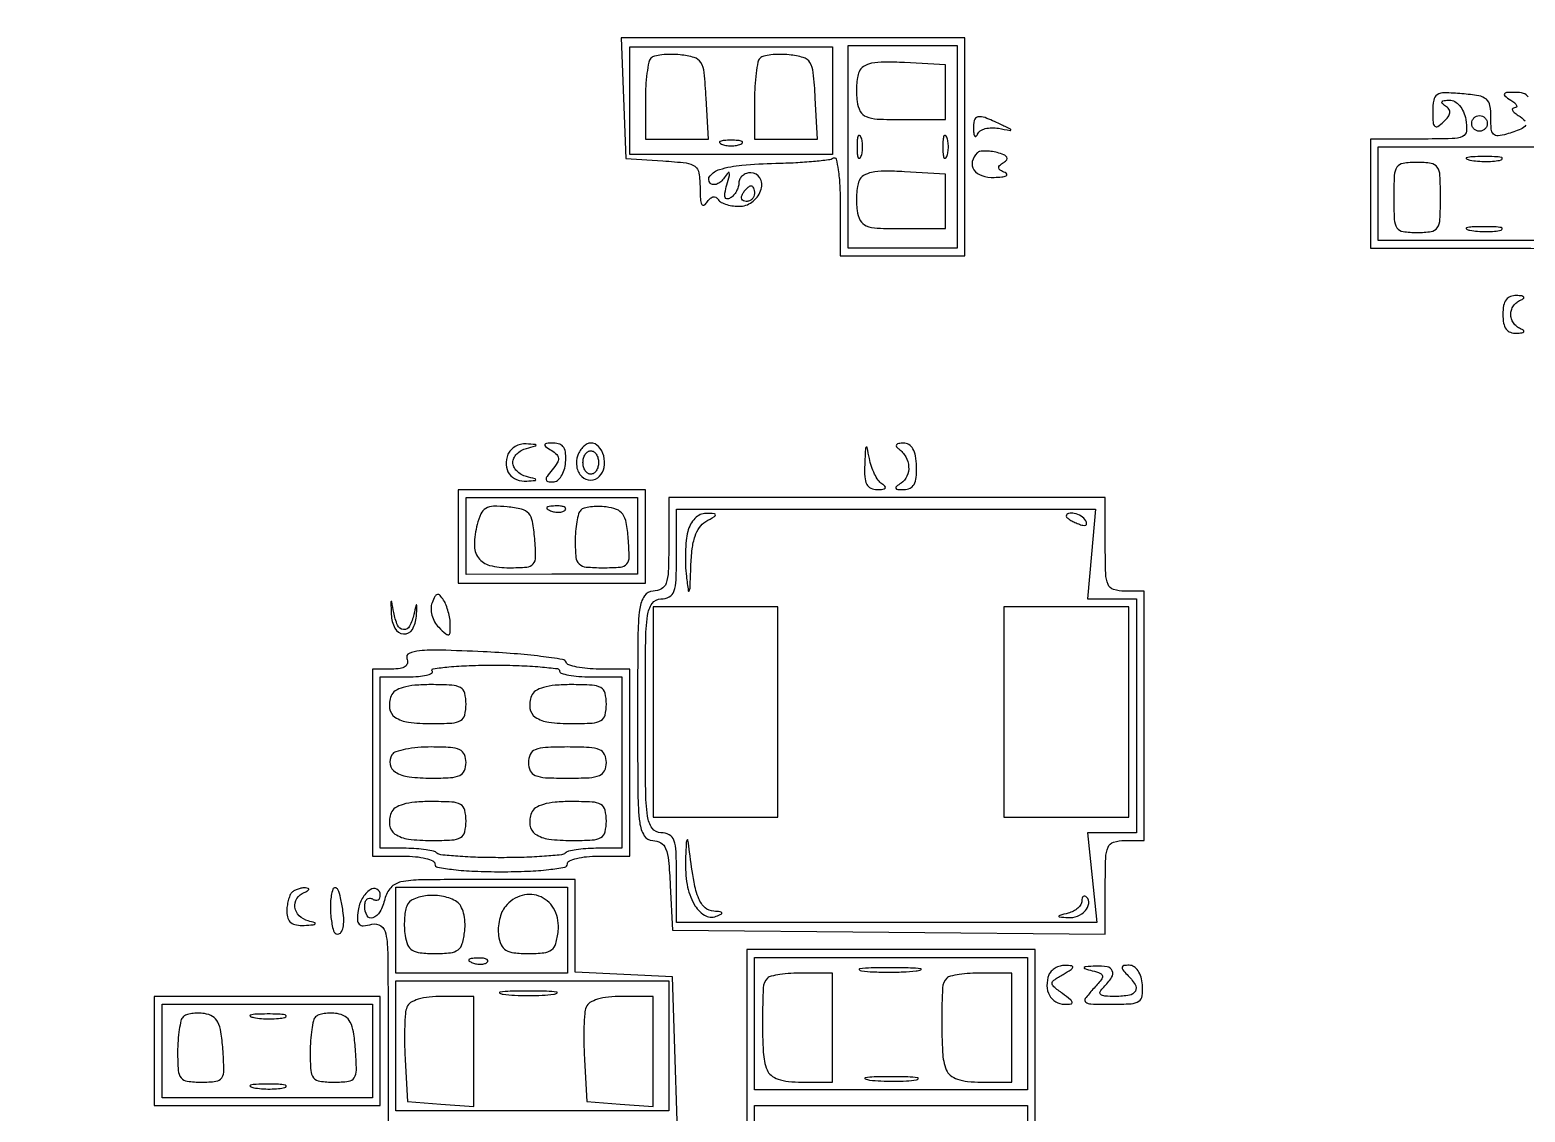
# Model space of a CAD drawing. Extents: x 4 to 1603, y 7 to 792.
# Drawn here: x 148.1 to 339.9, y 291.2 to 430 of the extents above; entities that cross this region are included whole.
import ezdxf

# ---------------------------------------------------------------- set-up
doc = ezdxf.new("R2010")
doc.units = 0

msp = doc.modelspace()

# ---------------------------------------------------------------- linework, layer by layer
for points in [[(4.463028, 790.750623, 0.090794), (4.267848, 789.688086, 0.000004), (4.202933, 675.011121, 0.000189), (4.180203, 548.51456, 0.000114), (4.244173, 398.5), (4.5, 7.5), (803.751263, 7.249377), (1603.002525, 6.998755), (1602.751263, 399.249377), (1602.5, 791.5), (803.718854, 791.750623, 0.000059), (387.797189, 791.831666, 0.000332), (164.795027, 791.700628, 0.000012), (5.544081, 791.497643, 0.311183)], [(224.207936, 421.25), (224.5, 413.5), (229.25, 413.195209, -0.011915), (232.243255, 412.931401, -0.131184), (233.355191, 412.496776, -0.201199), (233.871538, 411.635789, -0.034594), (234.015313, 409.695209, 0.014442), (234.062602, 408.29143, 0.095706), (234.237584, 407.615703, 0.423208), (234.521535, 407.51975, 0.133582), (234.890313, 407.856763, -0.057581), (235.276388, 408.334367, -0.130203), (235.677476, 408.562418, -0.184792), (236.046219, 408.522657, -0.136933), (236.350364, 408.242117, 0.133282), (236.74055, 407.877, 0.049438), (237.442545, 407.589737, 0.044581), (238.310667, 407.413288, 0.040466), (239.225364, 407.385354, 0.166112), (240.844933, 408.031437, 0.141542), (241.858683, 409.5761, 0.210965), (241.690853, 411.013132, 0.265674), (240.54771, 411.666667, 0.080909), (239.956557, 411.570377, 0.091728), (239.45464, 411.292336, 0.100719), (239.119056, 410.878379, 0.120694), (239, 410.39235, -0.075596), (238.918168, 409.854196, -0.053222), (238.674779, 409.291367, -0.053003), (238.316443, 408.78986, -0.072856), (237.892866, 408.433788, -0.138573), (237.464184, 408.311362, -0.343106), (237.221658, 408.498908, -0.112308), (237.205665, 409.073504, -0.02003), (237.458373, 410.124771, 0.006359), (237.778906, 411.314128, 0.153371), (237.760597, 411.653853, 0.581955), (237.602623, 411.679103, 0.018254), (237.11988, 411.02896, -0.059545), (236.675635, 410.523615, -0.090091), (236.177989, 410.217816, -0.119355), (235.708381, 410.154642, -0.172052), (235.333333, 410.333333, -0.391333), (235.295848, 411.284912, -0.143108), (236.527773, 412.091778, -0.051813), (239.395092, 412.649281, -0.016708), (243.723244, 412.887972, 0.00747), (246.282986, 412.981752, 0.010222), (248.583253, 413.147662, 0.007306), (250.489201, 413.352488, 0.108398), (251.119151, 413.573639, -0.507517), (251.463364, 413.433872, -0.025101), (251.741251, 412.031407, -0.023714), (251.937313, 410.037168, -0.012646), (252, 407.559017), (252, 401), (260, 401), (268, 401), (268, 415), (268, 429), (245.957936, 429), (223.915871, 429)], [(227.71406, 426.380727, 0.149786), (227.434276, 425.853698, 0.015667), (227.209755, 424.45663, 0.018316), (227.052124, 422.736579, 0.013691), (227, 420.833333), (227, 416), (231.05226, 416), (235.104519, 416), (234.80226, 421.25, 0.010772), (234.542779, 424.525481, 0.110728), (234.116842, 425.805833, 0.190557), (233.264449, 426.457175, 0.04459), (231.46406, 426.797393, 0.023563), (230.249413, 426.85882, 0.028525), (229.110172, 426.797672, 0.029193), (228.179428, 426.638837, 0.140413)], [(241.71406, 426.380727, 0.149786), (241.434276, 425.853698, 0.015667), (241.209755, 424.45663, 0.018316), (241.052124, 422.736579, 0.013691), (241, 420.833333), (241, 416), (245.05226, 416), (249.104519, 416), (248.80226, 421.25, 0.010772), (248.542779, 424.525481, 0.110728), (248.116842, 425.805833, 0.190557), (247.264449, 426.457175, 0.04459), (245.46406, 426.797393, 0.023563), (244.249413, 426.85882, 0.028525), (243.110172, 426.797672, 0.029193), (242.179428, 426.638837, 0.140413)], [(254.409737, 424.625373, 0.052763), (254.214516, 423.894404, 0.023212), (254.105326, 422.897878, 0.022663), (254.086575, 421.820521, 0.028214), (254.170919, 420.822726, 0.083867), (254.575609, 419.550977, 0.180984), (255.324899, 418.870537, 0.084853), (256.755162, 418.565856, 0.010147), (260, 418.5), (265.5, 418.5), (265.5, 422), (265.5, 425.5), (260.238818, 425.802647, 0.01423), (257.660652, 425.877446, 0.05), (256.010646, 425.712944, 0.087714), (254.976766, 425.30686, 0.165266)], [(269.078947, 417.25, 0.02493), (269.137288, 416.637296, 0.148635), (269.272473, 416.350066, 0.444605), (269.442345, 416.350223, 0.086223), (269.626895, 416.643842, -0.156429), (269.969287, 417.050792, -0.073732), (270.604979, 417.32996, -0.062137), (271.420833, 417.447002, -0.051137), (272.297947, 417.373316, 0.001358), (273.780987, 417.098416, 0.362422), (273.886584, 417.158155, 0.388493), (273.843321, 417.266308, 0.001408), (272.5, 417.909189, 0.016612), (270.578177, 418.745217, 0.142824), (269.655595, 418.831615, 0.294775), (269.186099, 418.382094, 0.069838)], [(335, 418, -0.099038), (334.923658, 417.618362, -0.097945), (334.70625, 417.29375, -0.097945), (334.381638, 417.076342, -0.099038), (334, 417, -0.099038), (333.618362, 417.076342, -0.097945), (333.29375, 417.29375, -0.097945), (333.076342, 417.618362, -0.099038), (333, 418, -0.099038), (333.076342, 418.381638, -0.097945), (333.29375, 418.70625, -0.097945), (333.618362, 418.923658, -0.099038), (334, 419, -0.099038), (334.381638, 418.923658, -0.097945), (334.70625, 418.70625, -0.097945), (334.923658, 418.381638, -0.099038)], [(254.157895, 415, 0.017491), (254.189089, 414.10856, 0.078554), (254.306058, 413.601562, 0.447206), (254.474999, 413.540618, 0.174857), (254.662281, 413.75, 0.057986), (254.818615, 414.320008, 0.037979), (254.87034, 415, 0.037979), (254.818615, 415.679992, 0.057986), (254.662281, 416.25, 0.174857), (254.474999, 416.459382, 0.447206), (254.306058, 416.398438, 0.078554), (254.189089, 415.89144, 0.017491)], [(265.157895, 415, 0.017491), (265.189089, 414.10856, 0.078554), (265.306058, 413.601562, 0.447206), (265.474999, 413.540618, 0.174857), (265.662281, 413.75, 0.057986), (265.818615, 414.320008, 0.037979), (265.87034, 415, 0.037979), (265.818615, 415.679992, 0.057986), (265.662281, 416.25, 0.174857), (265.474999, 416.459382, 0.447206), (265.306058, 416.398438, 0.078554), (265.189089, 415.89144, 0.017491)], [(236.75, 415.337719, 0.057986), (237.320008, 415.181385, 0.037979), (238, 415.12966, 0.037979), (238.679992, 415.181385, 0.057986), (239.25, 415.337719, 0.174857), (239.459382, 415.525001, 0.447206), (239.398438, 415.693942, 0.078554), (238.89144, 415.810911, 0.017491), (238, 415.842105, 0.017491), (237.10856, 415.810911, 0.078554), (236.601562, 415.693942, 0.447206), (236.540618, 415.525001, 0.174857)], [(269.557905, 414.224571, 0.139047), (268.94033, 413.118093, 0.213502), (269.142117, 412.057059, 0.164474), (270.161884, 411.303893, 0.084907), (271.75, 411.078947, 0.018478), (272.729845, 411.143369, 0.079776), (273.291761, 411.293947, 0.424319), (273.362938, 411.49066, 0.186331), (273.136847, 411.699998, -0.03767), (272.521549, 412.000119, -0.232391), (272.332634, 412.285342, -0.248944), (272.448927, 412.594636, -0.042428), (272.971382, 412.982313, 0.093193), (273.365406, 413.341676, 0.315849), (273.376488, 413.670846, 0.156883), (273.002333, 413.974251, 0.028595), (272.142439, 414.2525, 0.030093), (271.325674, 414.414338, 0.036579), (270.547247, 414.462911, 0.039707), (269.906585, 414.40498, 0.15519)], [(323, 408.5, 0.012152), (323.068508, 405.681601, 0.135673), (323.416667, 404.625, 0.212646), (324.198831, 404.130535, 0.036189), (326, 404, 0.036189), (327.801169, 404.130535, 0.212646), (328.583333, 404.625, 0.135673), (328.931492, 405.681601, 0.012152), (329, 408.5, 0.012152), (328.931492, 411.318399, 0.135673), (328.583333, 412.375, 0.212646), (327.801169, 412.869465, 0.036189), (326, 413, 0.036189), (324.198831, 412.869465, 0.212646), (323.416667, 412.375, 0.135673), (323.068508, 411.318399, 0.012152)], [(332.761659, 413.292739, 0.028254), (333.754739, 413.159391, 0.020511), (334.869594, 413.119272, 0.020826), (335.934218, 413.169017, 0.041951), (336.761659, 413.31292, 0.285845), (336.916221, 413.476221, 0.417468), (336.814362, 413.62839, 0.038992), (335.938425, 413.726931, 0.009782), (334.5, 413.747817, 0.008901), (333.071102, 413.715166, 0.053901), (332.339362, 413.605813, 0.67161), (332.319562, 413.45659, 0.082665)], [(254.409737, 410.625373, 0.052763), (254.214516, 409.894404, 0.023212), (254.105326, 408.897878, 0.022663), (254.086575, 407.820521, 0.028214), (254.170919, 406.822726, 0.083867), (254.575609, 405.550977, 0.180984), (255.324899, 404.870537, 0.084853), (256.755162, 404.565856, 0.010147), (260, 404.5), (265.5, 404.5), (265.5, 408), (265.5, 411.5), (260.238818, 411.802647, 0.01423), (257.660652, 411.877446, 0.05), (256.010646, 411.712944, 0.087714), (254.976766, 411.30686, 0.165266)], [(241, 409, -0.105053), (240.918938, 408.618444, -0.099167), (240.688914, 408.29375, -0.09642), (240.345238, 408.076123, -0.093332), (239.940983, 408, -0.108972), (239.586039, 408.078288, -0.182303), (239.3746, 408.29375, -0.161196), (239.343488, 408.6179, -0.082592), (239.5, 409, -0.029505), (239.768994, 409.382774, -0.035638), (240.066025, 409.70625, -0.038439), (240.34829, 409.934461, -0.151918), (240.559017, 410, -0.210953), (240.727648, 409.92554, -0.081139), (240.870461, 409.70625, -0.061769), (240.967655, 409.382849, -0.042167)], [(332.761659, 404.292739, 0.028254), (333.754739, 404.159391, 0.020511), (334.869594, 404.119272, 0.020826), (335.934218, 404.169017, 0.041951), (336.761659, 404.31292, 0.285845), (336.916221, 404.476221, 0.417468), (336.814362, 404.62839, 0.038992), (335.938425, 404.726931, 0.009782), (334.5, 404.747817, 0.008901), (333.071102, 404.715166, 0.053901), (332.339362, 404.605813, 0.67161), (332.319562, 404.45659, 0.082665)], [(337, 393.5, 0.043691), (337.099298, 392.365807, 0.113288), (337.417105, 391.614681, 0.149605), (337.965082, 391.199913, 0.09932), (338.75, 391.078947, 0.021021), (339.416573, 391.137165, 0.185333), (339.672067, 391.275306, 0.449116), (339.648042, 391.45138, 0.051902), (339.25, 391.662281, -0.08298), (338.772113, 391.954689, -0.064791), (338.367188, 392.41017, -0.064977), (338.093338, 392.952585, -0.084643), (338, 393.5, -0.084643), (338.093338, 394.047415, -0.064977), (338.367188, 394.58983, -0.064791), (338.772113, 395.045311, -0.08298), (339.25, 395.337719, 0.051902), (339.648042, 395.54862, 0.449116), (339.672067, 395.724694, 0.185333), (339.416573, 395.862835, 0.021021), (338.75, 395.921053, 0.09932), (337.965082, 395.800087, 0.149605), (337.417105, 395.385319, 0.113288), (337.099298, 394.634193, 0.043691)], [(209.380002, 375.547887, 0.100944), (209.153143, 374.187166, 0.146005), (209.541017, 373.039695, 0.149642), (210.484298, 372.310945, 0.107715), (211.809017, 372.116001, 0.003272), (212.866595, 372.195509, 0.420376), (212.942842, 372.287269, 0.309854), (212.851261, 372.395223, 0.002679), (211.75, 372.689326, -0.068007), (211.081061, 372.965404, -0.068913), (210.514062, 373.409857, -0.075394), (210.131277, 373.948477, -0.117373), (210, 374.5, -0.117373), (210.131277, 375.051523, -0.075394), (210.514062, 375.590143, -0.068913), (211.081061, 376.034596, -0.068007), (211.75, 376.310674, 0.00218), (212.903211, 376.617417, 0.354061), (212.975405, 376.717293, 0.376975), (212.892099, 376.802233, 0.002269), (211.718615, 376.883999, 0.077179), (210.996004, 376.819497, 0.069108), (210.296826, 376.539366, 0.072007), (209.726541, 376.094169, 0.099776)], [(214.935698, 376.060903, -0.050531), (215.627794, 375.518034, -0.190605), (215.852214, 375.026082, -0.156052), (215.699562, 374.448336, -0.03121), (215.063253, 373.576215, 0.015486), (214.388002, 372.709308, 0.174679), (214.267455, 372.297722, 0.342907), (214.472288, 372.064949, 0.047154), (215.159447, 372, 0.165415), (215.71313, 372.188327, 0.085855), (216.213233, 372.731883, 0.069588), (216.587576, 373.54054, 0.053055), (216.770691, 374.5, 0.040098), (216.773511, 375.664815, 0.119249), (216.527816, 376.418545, 0.162869), (216.021937, 376.840684, 0.095617), (215.238798, 376.984687, 0.013138), (214.306913, 376.951982, 0.307256), (214.107933, 376.79833, 0.327839), (214.183698, 376.567036, 0.01412)], [(218.335833, 375.432783, 0.13575), (218.191905, 373.946818, 0.158748), (218.853817, 372.700354, 0.198612), (219.994798, 372.250389, 0.194633), (221.132783, 372.732783, 0.155991), (221.722282, 373.876502, 0.106879), (221.653842, 375.346404, 0.11812), (221.004171, 376.550952, 0.213408), (220, 377, 0.125507), (219.549001, 376.884981, 0.064084), (219.072758, 376.53963, 0.057495), (218.644856, 376.03215, 0.054869)], [(221, 374.5, -0.064853), (220.925306, 373.926543, -0.082425), (220.70625, 373.440625, -0.098894), (220.381354, 373.115568, -0.148195), (220, 373, -0.148195), (219.618646, 373.115568, -0.098894), (219.29375, 373.440625, -0.082425), (219.074694, 373.926543, -0.064853), (219, 374.5, -0.064853), (219.074694, 375.073457, -0.082425), (219.29375, 375.559375, -0.098894), (219.618646, 375.884432, -0.148195), (220, 376, -0.148195), (220.381354, 375.884432, -0.098894), (220.70625, 375.559375, -0.082425), (220.925306, 375.073457, -0.064853)], [(255.136182, 374.25, 0.0252), (255.149877, 372.641223, 0.101313), (255.402133, 371.696162, 0.170953), (255.92202, 371.19266, 0.110321), (256.75, 371.015313, 0.025962), (257.461362, 371.058519, 0.198242), (257.748779, 371.217026, 0.377644), (257.73793, 371.448835, 0.058323), (257.350815, 371.765313, -0.098488), (256.876772, 372.220553, -0.036644), (256.402717, 373.018561, -0.034568), (255.9996, 373.989114, -0.035215), (255.736997, 375, 0.004464), (255.459978, 376.419847, 0.635542), (255.332304, 376.450671, 0.157598), (255.224431, 376.166479, 0.002069)], [(259.5, 376.234687, -0.106297), (260.395735, 375.224396, -0.111588), (260.777042, 373.952704, -0.122852), (260.561093, 372.734337, -0.147468), (259.802786, 371.856954, 0.023105), (259.204196, 371.437299, 0.347442), (259.146584, 371.206247, 0.273273), (259.366753, 371.051431, 0.01756), (260.183117, 371.015313, 0.116875), (260.953342, 371.190461, 0.157019), (261.464902, 371.684309, 0.099806), (261.734632, 372.579805, 0.030518), (261.780937, 374, 0.033876), (261.650923, 375.348015, 0.08762), (261.327522, 376.266133, 0.13232), (260.807624, 376.795285, 0.136002), (260.09782, 376.984687, 0.039793), (259.519818, 376.933035, 0.184337), (259.236075, 376.765544, 0.323696), (259.224807, 376.525269, 0.089721)], [(205.426465, 366.563035, 0.054656), (205.066633, 363.947202, 0.167266), (205.595081, 362.262558, 0.174858), (207.027269, 361.305383, 0.060809), (209.52898, 361, 0.018545), (211.79997, 361.084261, 0.196932), (212.611466, 361.489412, 0.186164), (212.929916, 362.359818, 0.016301), (212.810365, 364.75, 0.022978), (212.528976, 366.927337, 0.135969), (212.039342, 367.954692, 0.157294), (211.127934, 368.505653, 0.033851), (209.284312, 368.810799, 0.028814), (207.52383, 368.879033, 0.127862), (206.534766, 368.601872, 0.15322), (205.903423, 367.909265, 0.04733)], [(214.8125, 368.316886, 0.051402), (215.359369, 368.160852, 0.05415), (215.916927, 368.123424, 0.060344), (216.402231, 368.202593, 0.126455), (216.729167, 368.395833, 0.296942), (216.77538, 368.614691, 0.208169), (216.592839, 368.799335, 0.077125), (216.112848, 368.910055, 0.028489), (215.416667, 368.921053, 0.018894), (214.670344, 368.862007, 0.168741), (214.37858, 368.720685, 0.470617), (214.395823, 368.538436, 0.054073)], [(218.712576, 368.379243, 0.129995), (218.435836, 367.903503, 0.0235), (218.209319, 366.896819, 0.023928), (218.052262, 365.661766, 0.019663), (218, 364.333333, 0.024787), (218.099387, 362.329726, 0.181761), (218.517027, 361.484058, 0.168931), (219.405755, 361.089547, 0.020771), (221.560365, 361, 0.018958), (223.805979, 361.085176, 0.197739), (224.613383, 361.491523, 0.18497), (224.929913, 362.363296, 0.016266), (224.810365, 364.75, 0.023557), (224.545235, 366.783013, 0.109568), (224.092703, 367.868296, 0.151844), (223.306481, 368.473579, 0.059724), (221.962576, 368.79591, 0.028384), (220.938939, 368.856725, 0.032536), (219.961202, 368.795577, 0.034438), (219.153747, 368.634956, 0.130786)], [(230, 364, -0.008455), (229.94129, 360.528387, -0.072107), (229.666667, 359, -0.188641), (229.060666, 358.272668, -0.12648), (228, 358, 0.254715), (226.876913, 357.388169, 0.112672), (226.28125, 355.75, 0.029052), (226.041453, 352.136649, 0.002045), (226, 342, 0.002103), (226.042186, 331.970563, 0.028225), (226.28047, 328.301181, 0.105178), (226.858657, 326.617938, 0.263438), (227.950096, 326, -0.134449), (228.971798, 325.720208, -0.167341), (229.605858, 324.97441, -0.070168), (229.968075, 323.447253, -0.010166), (230.200096, 320.25), (230.5, 314.5), (258.25, 314.234181), (286, 313.968363), (286, 319.984181, -0.007309), (286.055158, 323.757394, -0.091409), (286.353893, 325.148418, -0.225048), (287.06385, 325.789186, -0.073004), (288.5, 326), (291, 326), (291, 342), (291, 358), (288.5, 358, -0.072846), (287.064029, 358.210324, -0.224968), (286.354167, 358.85, -0.091609), (286.055253, 360.238228, -0.007344), (286, 364), (286, 370), (258, 370), (230, 370)], [(284.243353, 362.75), (283.722223, 357), (286.861111, 357), (290, 357), (290, 342), (290, 327), (286.857544, 327), (283.715087, 327), (284.315856, 321.25), (284.916624, 315.5), (257.958145, 315.5), (230.999665, 315.5), (230.999833, 321.25, 0.009079), (230.939894, 324.555854, 0.074745), (230.663023, 326.031271, 0.189382), (230.057578, 326.737029, 0.122463), (229, 327, -0.245279), (227.882367, 327.583359, -0.119596), (227.283333, 329.125, -0.030926), (227.042075, 332.530813, -0.002222), (227, 342, -0.002222), (227.042075, 351.469187, -0.030926), (227.283333, 354.875, -0.119596), (227.882367, 356.416641, -0.245279), (229, 357, 0.122462), (230.057579, 357.26297, 0.189384), (230.663019, 357.968725, 0.074745), (230.939881, 359.444138, 0.009079), (230.999801, 362.75), (230.999602, 368.5), (257.882043, 368.5), (284.764484, 368.5)], [(232.445373, 365.638373, 0.036963), (232.246561, 364.493989, 0.016747), (232.148264, 362.975139, 0.016477), (232.151198, 361.358567, 0.021681), (232.266284, 359.888373, 0.004214), (232.506344, 358.050785, 0.756676), (232.631846, 358.03349, 0.093282), (232.73983, 358.502711, 0.001534), (232.839963, 361.20031, -0.021693), (233.011399, 363.4104, -0.05042), (233.376153, 365.029762, -0.070216), (233.947436, 366.175599, -0.110617), (234.75, 366.919901, 0.004786), (235.869027, 367.586099, 0.256965), (235.988286, 367.793814, 0.405356), (235.857487, 367.933633, 0.007729), (234.769052, 367.969591, 0.118168), (234.042813, 367.808959, 0.083718), (233.360708, 367.322028, 0.073652), (232.804117, 366.569358, 0.061025)], [(281, 367.606989, 0.2252), (281.088769, 367.419896, 0.029412), (281.455882, 367.154486, 0.029555), (281.957462, 366.875192, 0.020646), (282.551938, 366.618443, 0.036408), (283.131719, 366.443138, 0.155351), (283.487528, 366.474315, 0.32948), (283.606889, 366.674071, 0.1144), (283.492921, 367.011454, 0.115814), (282.901891, 367.603931, 0.080554), (282.026239, 367.969265, 0.115534), (281.291154, 367.972535, 0.349578)], [(199.642036, 356.509545, 0.094977), (199.508243, 355.761654, 0.06358), (199.629317, 354.898462, 0.060838), (199.974963, 354.052466, 0.06911), (200.502873, 353.35427, 0.012224), (201.394236, 352.505456, 0.242588), (201.747443, 352.411297, 0.33328), (201.95377, 352.650406, 0.019236), (201.984687, 353.678571, 0.038177), (201.917179, 354.473473, 0.026332), (201.7255, 355.356773, 0.026638), (201.449202, 356.191631, 0.048063), (201.123851, 356.833846, 0.037974), (200.660536, 357.454977, 0.273922), (200.320302, 357.567451, 0.223905), (200.007148, 357.32641, 0.026967)], [(194.403504, 355, 0.112558), (194.8785, 353.234012, 0.258363), (195.994754, 352.505536, 0.282955), (197.114849, 353.087184, 0.121006), (197.633052, 354.765325, 0.001182), (197.708805, 356.109354, 0.244942), (197.655967, 356.225642, 0.548722), (197.583495, 356.200019, 0.00158), (197.313501, 355.015325, -0.065043), (196.758162, 353.497819, -0.303952), (195.982189, 353.073985, -0.273141), (195.219321, 353.622659, -0.058193), (194.719927, 355.25, 0.000972), (194.460058, 356.650693, 0.563988), (194.395499, 356.674873, 0.238831), (194.345359, 356.566476, 0.000739)], [(196.419102, 349.350221, -0.136819), (196.474572, 348.764724, -0.199537), (196.197818, 348.334267, -0.11633), (195.540504, 348.076376, -0.035582), (194.468615, 348), (192, 348), (192, 336), (192, 324), (196, 324, -0.023598), (197.532944, 323.92761, -0.037669), (198.825, 323.70625, -0.04382), (199.748945, 323.387127, -0.295869), (200, 323, 0.362465), (200.348392, 322.582553, 0.015687), (202.375, 322.279412, 0.019442), (205.081088, 322.06728, 0.009838), (208.5, 322, 0.009838), (211.918912, 322.06728, 0.019442), (214.625, 322.279412, 0.015687), (216.651608, 322.582553, 0.362465), (217, 323, -0.295869), (217.251055, 323.387127, -0.04382), (218.175, 323.70625, -0.037669), (219.467056, 323.92761, -0.023598), (221, 324), (225, 324), (225, 336), (225, 348), (221.083333, 348, -0.020717), (219.558764, 348.063196, -0.029635), (218.219271, 348.25484, -0.029535), (217.187494, 348.529772, -0.224799), (216.833333, 348.867541, 0.269442), (216.383561, 349.229456, 0.006221), (213.572435, 349.62203, 0.012148), (210.172394, 349.970092, 0.007723), (206.200487, 350.217762, 0.004473), (200.744614, 350.424551, 0.029358), (198.009786, 350.343133, 0.082575), (196.689189, 350.00137, 0.399178)], [(215.997701, 347.75, 0.328414), (216.214797, 347.457012, 0.028313), (217.174325, 347.220312, 0.028678), (218.466532, 347.054127, 0.017643), (220, 347), (224, 347), (224, 336), (224, 325), (220.666667, 325, 0.016623), (219.346369, 324.956093, 0.021226), (218.13625, 324.82375, 0.01973), (217.153681, 324.633936, 0.139676), (216.733333, 324.4, -0.173602), (216.22773, 324.160971, -0.006274), (214.067292, 323.97625, -0.010858), (211.468468, 323.843515, -0.007329), (208.5, 323.8, -0.007329), (205.531532, 323.843515, -0.010858), (202.932708, 323.97625, -0.006274), (200.77227, 324.160971, -0.173602), (200.266667, 324.4, 0.139676), (199.846319, 324.633936, 0.01973), (198.86375, 324.82375, 0.021226), (197.653631, 324.956093, 0.016623), (196.333333, 325), (193, 325), (193, 336), (193, 347), (196.559017, 347, 0.019935), (197.892163, 347.053174, 0.039536), (198.936078, 347.220312, 0.062215), (199.575365, 347.462447, 0.434375), (199.65337, 347.75, -0.542643), (199.793392, 348.047669, -0.010641), (201.793685, 348.279688, -0.015162), (204.401303, 348.446469, -0.008388), (207.592054, 348.5, -0.008371), (210.814242, 348.446051, -0.013878), (213.527594, 348.279688, -0.007493), (215.730798, 348.049778, -0.378908)], [(194.380002, 344.547887, 0.125674), (194.194338, 342.95964, 0.21223), (194.884982, 341.83801, 0.119351), (196.601991, 341.185748, 0.031377), (199.559017, 341, 0.01304), (202.196518, 341.068795, 0.115653), (203.305902, 341.390735, 0.209416), (203.836053, 342.095096, 0.058151), (204, 343.5, 0.058936), (203.833491, 344.907718, 0.210836), (203.296862, 345.612073, 0.114005), (202.171051, 345.932301, 0.012524), (199.468615, 346, 0.02097), (197.429909, 345.914458, 0.048565), (195.924827, 345.639143, 0.07032), (194.905874, 345.186079, 0.162815)], [(212.380002, 344.547887, 0.125674), (212.194338, 342.95964, 0.21223), (212.884982, 341.83801, 0.119351), (214.601991, 341.185748, 0.031377), (217.559017, 341, 0.01304), (220.196518, 341.068795, 0.115653), (221.305902, 341.390735, 0.209416), (221.836053, 342.095096, 0.058151), (222, 343.5, 0.058936), (221.833491, 344.907718, 0.210836), (221.296862, 345.612073, 0.114005), (220.171051, 345.932301, 0.012524), (217.468615, 346, 0.02097), (215.429909, 345.914458, 0.048565), (213.924827, 345.639143, 0.07032), (212.905874, 345.186079, 0.162815)], [(194.5, 337, 0.183372), (194.259606, 335.755804, 0.219341), (194.931137, 334.781972, 0.103258), (196.700387, 334.177008, 0.030931), (199.559017, 334, 0.014306), (201.999568, 334.069844, 0.091737), (203.194877, 334.362588, 0.18775), (203.787529, 334.965914, 0.101672), (204, 336, 0.101672), (203.787529, 337.034086, 0.18775), (203.194877, 337.637412, 0.091737), (201.999568, 337.930156, 0.014306), (199.559017, 338, 0.02093), (197.813184, 337.926887, 0.027868), (196.241025, 337.70625, 0.027581), (194.999702, 337.388891, 0.179846)], [(212, 336, 0.110458), (212.233935, 334.953987, 0.189791), (212.875, 334.35, 0.083766), (214.190675, 334.064942, 0.011557), (217, 334, 0.011557), (219.809325, 334.064942, 0.083766), (221.125, 334.35, 0.189791), (221.766065, 334.953987, 0.110458), (222, 336, 0.110458), (221.766065, 337.046013, 0.189791), (221.125, 337.65, 0.083766), (219.809325, 337.935058, 0.011557), (217, 338, 0.011557), (214.190675, 337.935058, 0.083766), (212.875, 337.65, 0.189791), (212.233935, 337.046013, 0.110458)], [(194.380002, 329.547887, 0.125674), (194.194338, 327.95964, 0.21223), (194.884982, 326.83801, 0.119351), (196.601991, 326.185748, 0.031377), (199.559017, 326, 0.01304), (202.196518, 326.068795, 0.115653), (203.305902, 326.390735, 0.209416), (203.836053, 327.095096, 0.058151), (204, 328.5, 0.058936), (203.833491, 329.907718, 0.210836), (203.296862, 330.612073, 0.114005), (202.171051, 330.932301, 0.012524), (199.468615, 331, 0.02097), (197.429909, 330.914458, 0.048565), (195.924827, 330.639143, 0.07032), (194.905874, 330.186079, 0.162815)], [(212.380002, 329.547887, 0.125674), (212.194338, 327.95964, 0.21223), (212.884982, 326.83801, 0.119351), (214.601991, 326.185748, 0.031377), (217.559017, 326, 0.01304), (220.196518, 326.068795, 0.115653), (221.305902, 326.390735, 0.209416), (221.836053, 327.095096, 0.058151), (222, 328.5, 0.058936), (221.833491, 329.907718, 0.210836), (221.296862, 330.612073, 0.114005), (220.171051, 330.932301, 0.012524), (217.468615, 331, 0.02097), (215.429909, 330.914458, 0.048565), (213.924827, 330.639143, 0.07032), (212.905874, 330.186079, 0.162815)], [(232.149832, 323.44113, 0.052636), (232.360921, 320.354244, 0.082552), (233.241483, 317.850459, 0.125473), (234.572147, 316.429383, 0.240787), (236.0872, 316.283453, 0.016371), (236.745908, 316.569194, 0.420318), (236.803539, 316.735832, 0.260531), (236.615127, 316.864245, 0.010733), (235.769052, 316.921053, -0.174458), (234.662791, 317.377102, -0.112126), (233.858112, 318.525925, -0.054263), (233.242977, 320.670931, -0.011678), (232.674038, 324.5, 0.004797), (232.46385, 326.0622, 0.736248), (232.344796, 326.08119, 0.104195), (232.240792, 325.677332, 0.001878)], [(181.666667, 319.333333, 0.097261), (181.4101, 318.951373, 0.034257), (181.195833, 318.323958, 0.032464), (181.049166, 317.584091, 0.03271), (181, 316.833333, 0.085106), (181.139375, 316.020433, 0.145835), (181.541, 315.468707, 0.123752), (182.234485, 315.170851, 0.052784), (183.25, 315.116001, 0.005718), (184.392295, 315.187999, 0.197309), (184.62878, 315.306344, 0.541772), (184.5883, 315.449367, 0.01159), (183.75, 315.689326, -0.131125), (182.597457, 316.343688, -0.165862), (182.051422, 317.432267, -0.180294), (182.304138, 318.559437, -0.153683), (183.25, 319.337719, 0.028946), (183.679546, 319.540678, 0.200945), (183.821813, 319.718451, 0.402534), (183.749415, 319.855144, 0.061476), (183.416667, 319.921053, 0.056785), (182.952946, 319.902167, 0.042489), (182.455729, 319.780976, 0.043368), (182.000958, 319.582947, 0.072132)], [(186.918758, 319.75, 0.066239), (186.618811, 318.119404, 0.039497), (186.67675, 316.144051, 0.036196), (186.989995, 314.428824, 0.341911), (187.543785, 314, 0.245792), (187.959473, 314.217484, 0.097094), (188.226502, 314.826596, 0.061592), (188.31872, 315.778781, 0.029821), (188.213308, 317, 0.017624), (187.912247, 318.64537, 0.055997), (187.552393, 319.702527, 0.260486), (187.217246, 319.942389, 0.356024)], [(196.389534, 317.572726, 0.054107), (196.201902, 316.862539, 0.022994), (196.099391, 315.882413, 0.022427), (196.085125, 314.816682, 0.027327), (196.170919, 313.822726, 0.065549), (196.503954, 312.627073, 0.157015), (197.099876, 311.939415, 0.111705), (198.133619, 311.593661, 0.025076), (200, 311.5, 0.024397), (201.99283, 311.597298, 0.138141), (202.973656, 311.980112, 0.16516), (203.517775, 312.780979, 0.038957), (203.830076, 314.391493, 0.043008), (203.863087, 315.583014, 0.050883), (203.68368, 316.695115, 0.058144), (203.327893, 317.591664, 0.128667), (202.830076, 318.126181, 0.092262), (201.092495, 318.822213, 0.070798), (199.046621, 318.936159, 0.079043), (197.283246, 318.498122, 0.20353)], [(209.045681, 317.555042, 0.074494), (208.609767, 316.834396, 0.041702), (208.294727, 315.857434, 0.040508), (208.136551, 314.793685, 0.051913), (208.173236, 313.805042, 0.066687), (208.505851, 312.621651, 0.156631), (209.102954, 311.937986, 0.110897), (210.138111, 311.593507, 0.025095), (212, 311.5, 0.024397), (213.99283, 311.597298, 0.138141), (214.973656, 311.980112, 0.16516), (215.517775, 312.780979, 0.038957), (215.830076, 314.391493, 0.141668), (215.38453, 317.02174, 0.172998), (213.618895, 318.764676, 0.179783), (211.205207, 318.959543, 0.151868)], [(283, 318.239991, -0.140564), (282.870328, 317.787851, -0.071903), (282.485937, 317.333479, -0.062455), (281.919269, 316.945525, -0.055048), (281.25, 316.689326, 0.002679), (280.148739, 316.395223, 0.309854), (280.057158, 316.287269, 0.420376), (280.133405, 316.195509, 0.003272), (281.190983, 316.116001, 0.110801), (282.425624, 316.305391, 0.113953), (283.446639, 317.003663, 0.153797), (283.875688, 317.917798, 0.233886), (283.600136, 318.733198, 0.118346), (283.372165, 318.872906, 0.255905), (283.17629, 318.835874, 0.166863), (283.042041, 318.617991, 0.055439)], [(204.8125, 310.316886, 0.051402), (205.359369, 310.160852, 0.05415), (205.916927, 310.123424, 0.060344), (206.402231, 310.202593, 0.126455), (206.729167, 310.395833, 0.296942), (206.77538, 310.614691, 0.208169), (206.592839, 310.799335, 0.077125), (206.112848, 310.910055, 0.028489), (205.416667, 310.921053, 0.018894), (204.670344, 310.862007, 0.168741), (204.37858, 310.720685, 0.470617), (204.395823, 310.538436, 0.054073)], [(242.666667, 308.333333, 0.186518), (242.127661, 307.115245, 0.010682), (242.017365, 302.944791, 0.01549), (242.123958, 298.829914, 0.077538), (242.606989, 296.581787, 0.135731), (243.120644, 295.886424, 0.081869), (244.025327, 295.390558, 0.058118), (245.342087, 295.093458, 0.026458), (247.106989, 295), (251, 295), (251, 302), (251, 309), (247.166667, 309, 0.016072), (245.650003, 308.951236, 0.020702), (244.263542, 308.804167, 0.018996), (243.138112, 308.593478, 0.14152)], [(254.727696, 309.278268, 0.02012), (256.234338, 309.152063, 0.010546), (258.11537, 309.110215, 0.010474), (260.048239, 309.148479, 0.015806), (261.727696, 309.270202, 0.062969), (262.351289, 309.416037, 0.78507), (262.335636, 309.550546, 0.026082), (261.006031, 309.645979, 0.004587), (258.5, 309.67186, 0.004873), (255.985512, 309.650253, 0.021409), (254.504386, 309.559569, 0.613017), (254.45162, 309.422293, 0.180442)], [(265.666667, 308.333333, 0.186518), (265.127661, 307.115245, 0.010682), (265.017365, 302.944791, 0.01549), (265.123958, 298.829914, 0.077538), (265.606989, 296.581787, 0.135731), (266.120644, 295.886424, 0.081869), (267.025327, 295.390558, 0.058118), (268.342087, 295.093458, 0.026458), (270.106989, 295), (274, 295), (274, 302), (274, 309), (270.166667, 309, 0.016072), (268.650003, 308.951236, 0.020702), (267.263542, 308.804167, 0.018996), (266.138112, 308.593478, 0.14152)], [(278.754296, 308.75, 0.091016), (278.516226, 307.370246, 0.121458), (278.832555, 306.143699, 0.137661), (279.639578, 305.307656, 0.133142), (280.774463, 305, 0.028227), (281.593806, 305.046292, 0.434405), (281.744794, 305.249807, 0.18214), (281.544281, 305.583065, 0.009361), (280.525559, 306.357652, -0.014358), (279.378542, 307.248016, -0.23041), (279.179985, 307.682011, -0.243917), (279.404594, 308.090895, -0.016012), (280.58443, 308.827243, 0.008365), (281.634063, 309.460237, 0.196778), (281.832283, 309.736249, 0.453097), (281.703471, 309.917971, 0.021204), (280.856989, 309.969591, 0.070833), (280.194539, 309.887748, 0.065403), (279.561581, 309.62388, 0.069342), (279.052712, 309.225626, 0.104347)], [(284.325476, 309.296139, -0.026644), (285.392406, 308.95881, -0.301537), (285.639284, 308.617037, -0.185163), (285.473538, 308.127313, -0.01076), (284.420488, 306.912141, 0.023042), (283.43304, 305.714471, 0.406434), (283.491717, 305.260961, 0.163356), (284.131478, 305.030187, 0.005585), (286.833811, 305, 0.01366), (289.30057, 305.067407, 0.128484), (290.301769, 305.388345, 0.223781), (290.741019, 306.081674, 0.051792), (290.770691, 307.5, 0.052115), (290.583439, 308.49122, 0.075961), (290.20339, 309.293336, 0.095375), (289.682466, 309.815424, 0.150199), (289.081892, 310, 0.035284), (288.377787, 309.950251, 0.309061), (288.158728, 309.75, 0.234769), (288.23636, 309.419125, 0.023443), (288.8, 308.8, -0.052255), (289.819146, 307.542241, -0.273632), (289.855369, 306.688024, -0.233116), (289.098786, 306.146822, -0.040744), (287.3, 306, -0.016096), (285.945288, 306.043621, -0.153786), (285.4125, 306.25, -0.371337), (285.345331, 306.609036, -0.064899), (285.8, 307.2, 0.049214), (286.802144, 308.421549, 0.245142), (286.894631, 309.275384, 0.263432), (286.253627, 309.796643, 0.054826), (284.75, 309.883999, 0.004213), (283.512565, 309.809743, 0.222831), (283.310001, 309.697271, 0.518622), (283.35658, 309.561916, 0.007388)], [(196.411819, 304.630801, 0.072652), (196.22407, 303.796535, 0.010984), (196.130869, 302.083194, 0.01212), (196.114251, 300.041304, 0.010214), (196.193204, 297.880801), (196.5, 292.5), (200.75, 292.192502), (205, 291.885004), (205, 298.942502), (205, 306), (200.968615, 306, 0.026259), (199.258812, 305.910142, 0.046754), (197.878229, 305.632509, 0.060772), (196.892761, 305.200336, 0.169009)], [(208.75, 306.276604, 0.019375), (210.229765, 306.150935, 0.011494), (212, 306.110234, 0.011494), (213.770235, 306.150935, 0.019375), (215.25, 306.276604, 0.108536), (215.666199, 306.423685, 0.707215), (215.635937, 306.56145, 0.025693), (214.329566, 306.655793, 0.005179), (212, 306.679926, 0.005179), (209.670434, 306.655793, 0.025693), (208.364063, 306.56145, 0.707215), (208.333801, 306.423685, 0.108536)], [(219.411819, 304.630801, 0.072652), (219.22407, 303.796535, 0.010984), (219.130869, 302.083194, 0.01212), (219.114251, 300.041304, 0.010214), (219.193204, 297.880801), (219.5, 292.5), (223.75, 292.192502), (228, 291.885004), (228, 298.942502), (228, 306), (223.968615, 306, 0.026259), (222.258812, 305.910142, 0.046754), (220.878229, 305.632509, 0.060772), (219.892761, 305.200336, 0.169009)], [(167.708849, 303.375516, 0.138208), (167.432651, 302.882576, 0.020312), (167.208224, 301.748849, 0.02164), (167.05189, 300.353034, 0.017068), (167, 298.833333, 0.01733), (167.080521, 296.510849, 0.15215), (167.449402, 295.563437, 0.195111), (168.247312, 295.114879, 0.031699), (170.057498, 295, 0.03006), (171.925475, 295.112405, 0.222645), (172.661819, 295.572363, 0.150664), (172.937389, 296.548199, 0.012095), (172.807498, 299.25, 0.019641), (172.561819, 301.444187, 0.08179), (172.152119, 302.705809, 0.137179), (171.483527, 303.42368, 0.101873), (170.458849, 303.792183, 0.035475), (169.625458, 303.85167, 0.037695), (168.809062, 303.790312, 0.040663), (168.121725, 303.628178, 0.118669)], [(176.761659, 303.292739, 0.028254), (177.754739, 303.159391, 0.020511), (178.869594, 303.119272, 0.020826), (179.934218, 303.169017, 0.041951), (180.761659, 303.31292, 0.285845), (180.916221, 303.476221, 0.417468), (180.814362, 303.62839, 0.038992), (179.938425, 303.726931, 0.009782), (178.5, 303.747817, 0.008901), (177.071102, 303.715166, 0.053901), (176.339362, 303.605813, 0.67161), (176.319562, 303.45659, 0.082665)], [(184.708849, 303.375516, 0.138208), (184.432651, 302.882576, 0.020312), (184.208224, 301.748849, 0.02164), (184.05189, 300.353034, 0.017068), (184, 298.833333, 0.01733), (184.080521, 296.510849, 0.15215), (184.449402, 295.563437, 0.195111), (185.247312, 295.114879, 0.031699), (187.057498, 295, 0.03006), (188.925475, 295.112405, 0.222645), (189.661819, 295.572363, 0.150664), (189.937389, 296.548199, 0.012095), (189.807498, 299.25, 0.019641), (189.561819, 301.444187, 0.08179), (189.152119, 302.705809, 0.137179), (188.483527, 303.42368, 0.101873), (187.458849, 303.792183, 0.035475), (186.625458, 303.85167, 0.037695), (185.809062, 303.790312, 0.040663), (185.121725, 303.628178, 0.118669)], [(255.767909, 295.275269, 0.018638), (257.218327, 295.150328, 0.01259), (258.878422, 295.111345, 0.012695), (260.487453, 295.154945, 0.024559), (261.767909, 295.285474, 0.212532), (262.000181, 295.434198, 0.556092), (261.934948, 295.575472, 0.025342), (260.655786, 295.668409, 0.005888), (258.5, 295.690131, 0.005499), (256.352754, 295.662864, 0.031761), (255.222448, 295.564056, 0.756877), (255.205163, 295.425738, 0.069146)], [(176.761659, 294.292739, 0.028254), (177.754739, 294.159391, 0.020511), (178.869594, 294.119272, 0.020826), (179.934218, 294.169017, 0.041951), (180.761659, 294.31292, 0.285845), (180.916221, 294.476221, 0.417468), (180.814362, 294.62839, 0.038992), (179.938425, 294.726931, 0.009782), (178.5, 294.747817, 0.008901), (177.071102, 294.715166, 0.053901), (176.339362, 294.605813, 0.67161), (176.319562, 294.45659, 0.082665)]]:
    msp.add_lwpolyline(points, format="xyb", close=True)
for points in [[(251, 420.913793), (251, 414), (238, 414), (225, 414), (225, 420.913793), (225, 427.827586), (238, 427.827586), (251, 427.827586)], [(267, 415), (267, 402), (260, 402), (253, 402), (253, 415), (253, 428), (260, 428), (267, 428)], [(348, 409), (348, 403), (334.5, 403), (321, 403), (321, 409), (321, 415), (334.5, 415), (348, 415)], [(203, 365), (203, 359), (215, 359), (227, 359), (227, 365), (227, 371), (215, 371), (203, 371)], [(226, 365.089948), (226, 360.179896), (215, 360.159927), (204, 360.139959), (204, 365.06998), (204, 370), (215, 370), (226, 370)], [(228, 342.5), (228, 329), (236, 329), (244, 329), (244, 342.5), (244, 356), (236, 356), (228, 356)], [(273, 342.5), (273, 329), (281, 329), (289, 329), (289, 342.5), (289, 356), (281, 356), (273, 356)], [(217, 314.5), (217, 309), (206, 309), (195, 309), (195, 314.5), (195, 320), (206, 320), (217, 320)], [(240, 293), (240, 274), (258.5, 274), (277, 274), (277, 293), (277, 312), (258.5, 312), (240, 312)], [(276, 302.5), (276, 294), (258.5, 294), (241, 294), (241, 302.5), (241, 311), (258.5, 311), (276, 311)], [(230, 299.657895), (230, 291.315789), (212.5, 291.315789), (195, 291.315789), (195, 299.657895), (195, 308), (212.5, 308), (230, 308)], [(164, 299), (164, 292), (178.5, 292), (193, 292), (193, 299), (193, 306), (178.5, 306), (164, 306)], [(192, 299), (192, 293), (178.5, 293), (165, 293), (165, 299), (165, 305), (178.5, 305), (192, 305)], [(276, 283.5), (276, 275), (258.5, 275), (241, 275), (241, 283.5), (241, 292), (258.5, 292), (276, 292)]]:
    msp.add_lwpolyline(points, close=True)
for points in [[(340.235474, 421.410958, 0.185978), (339.640505, 421.848043, 0.068399), (338.589235, 421.984687, 0.011402), (337.462799, 421.950736, 0.249657), (337.189523, 421.786091, 0.382714), (337.23865, 421.533089, 0.018561), (338, 421, -0.029362), (338.513252, 420.623858, -0.104377), (338.765625, 420.306383, -0.319847), (338.733668, 420.102506, -0.193765), (338.5, 420, 0.182156), (338.262061, 419.901922, 0.330064), (338.225868, 419.705091, 0.108602), (338.468442, 419.40024, 0.029609), (338.97104, 419.03906, -0.056913), (339.867448, 418.31769, -0.347654)], [(339.928519, 417.766278, -0.163762), (339.306802, 417.255975, -0.016345), (337.460535, 416.623661, -0.049525), (336.380702, 416.406673, -0.23288), (335.805007, 416.622229, -0.169042), (335.512642, 417.276907, -0.024864), (335.460535, 418.749434, 0.044954), (335.343699, 420.293997, 0.180857), (334.878799, 421.099982, 0.13241), (333.899597, 421.544888, 0.020154), (331.75, 421.810365, 0.015909), (329.517345, 421.923792, 0.142722), (328.580761, 421.670036, 0.216288), (328.126638, 421.001479, 0.04269), (328, 419.520939, 0.0148), (328.041637, 418.114599, 0.191139), (328.259607, 417.647875, 0.351537), (328.643392, 417.617081, 0.038043), (329.389335, 418.210573, 0.038751), (329.98583, 418.857042, 0.137064), (330.20127, 419.37333, 0.192921), (330.083479, 419.819219, 0.089898), (329.639335, 420.234687, -0.049151), (329.233485, 420.556859, -0.360541), (329.208327, 420.785604, -0.221336), (329.462297, 420.942233, -0.026907), (330.133423, 420.984687, -0.131272), (330.817449, 420.808804, -0.088663), (331.442296, 420.293524, -0.074205), (331.938534, 419.495294, -0.05485), (332.244751, 418.5, -0.067817), (332.323674, 417.025026, -0.278649), (331.821332, 416.329468, -0.095212), (330.502925, 416.045767, -0.005525), (326.361328, 416), (320, 416), (320, 409), (320, 402), (334.432612, 402, -0.002608), (343.37392, 401.953371, -0.030688)], [(231.075052, 290), (230.787526, 299.25), (230.5, 308.5), (224.25, 308.797717), (218, 309.095435), (218, 315.047717), (218, 321), (206.108408, 321, 0.002797), (198.239207, 320.955983, 0.046512), (195.639473, 320.684251, 0.16278), (194.357643, 319.95061, 0.121171), (193.589356, 318.5, -0.06291), (192.94702, 316.851534, -0.183266), (192.036679, 316.067367, -0.373043), (191.303527, 316.347975, -0.123408), (191, 317.559017, -0.066118), (191.073267, 318.110654, -0.138808), (191.29375, 318.478525, -0.191142), (191.620352, 318.607943, -0.139169), (192, 318.5, 0.091163), (192.381683, 318.35119, 0.169814), (192.70625, 318.399079, 0.175683), (192.922916, 318.636335, 0.098379), (193, 319.024316, 0.279907), (192.558404, 319.75134, 0.279773), (191.709472, 319.694811, 0.111581), (190.687609, 318.567713, 0.092532), (190.162155, 317.032069, 0.031145), (190.061314, 315.818076, 0.203141), (190.283628, 315.261831, 0.22639), (190.818934, 315.069775, 0.038764), (191.912155, 315.266777, -0.222832), (193.068062, 315.053184, -0.198091), (193.720134, 314.009532, -0.039557), (193.961522, 311.281719, -0.002297), (194, 302.90638), (194, 290)]]:
    msp.add_lwpolyline(points, format="xyb")

doc.saveas('drawing.dxf')
